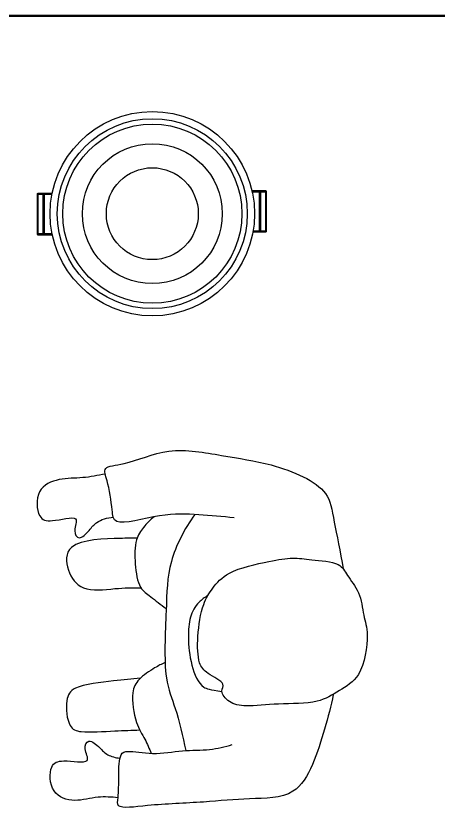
# Model space of a CAD drawing. Header units: millimetres. Extents: x 44692 to 172587, y -26854 to 14445.
# Drawn here: x 149124 to 149736, y -15568 to -14417 of the extents above; entities that cross this region are included whole.
import ezdxf

# ---------------------------------------------------------------- set-up
doc = ezdxf.new("R2010")
doc.units = ezdxf.units.MM
doc.header["$LTSCALE"] = 100
doc.layers.add('Muebles', color=112, linetype='Continuous')
doc.layers.add('Personal', color=171, linetype='Continuous')
doc.layers.add('Paredes', color=7, linetype='Continuous', lineweight=50)

# ---------------------------------------------------------------- blocks, each defined once
blk = doc.blocks.new('pa17-16')
for points, knots in [([(5.62, 2.5537), (5.6188, 2.5427), (5.6154, 2.5253), (5.6223, 2.4901), (5.6346, 2.4293), (5.661, 2.4064), (5.685, 2.3908), (5.7322, 2.3832), (5.7723, 2.3842), (5.7881, 2.3969), (5.8018, 2.4268), (5.8146, 2.4162), (5.8324, 2.4305), (5.8382, 2.4568), (5.8318, 2.5038), (5.8344, 2.5615), (5.8137, 2.5937), (5.7944, 2.6284), (5.7307, 2.6388), (5.7037, 2.6296), (5.6679, 2.626), (5.6442, 2.6055), (5.6228, 2.5961), (5.6214, 2.5667), (5.62, 2.5537)], [0, 0, 0, 0, 0.297584, 0.631064, 1.068635, 1.39533, 1.69617, 2.097861, 2.458938, 2.716293, 3.010442, 3.199165, 3.447293, 3.731671, 4.119196, 4.541864, 4.881702, 5.22714, 5.673063, 5.989311, 6.327668, 6.644571, 6.906626, 7.259736, 7.259736, 7.259736, 7.259736]), ([(5.5575, 2.4391), (5.5549, 2.4218), (5.5525, 2.3852), (5.5491, 2.3329), (5.5712, 2.2599), (5.5431, 2.2589), (5.5029, 2.2526), (5.4793, 2.2435), (5.4785, 2.2813), (5.4499, 2.3438), (5.4658, 2.4235), (5.4776, 2.5033), (5.5116, 2.5798), (5.5552, 2.585), (5.608, 2.5962), (5.6336, 2.6001)], [0, 0, 0, 0, 0.404899, 0.829805, 1.276298, 1.516647, 1.885942, 2.122553, 2.418487, 2.881882, 3.382407, 3.897515, 4.613825, 5.020942, 5.393355, 5.393355, 5.393355, 5.393355]), ([(5.8196, 2.5846), (5.837, 2.5819), (5.8817, 2.5675), (5.9755, 2.5418), (5.972, 2.4609), (5.9791, 2.3926), (5.9812, 2.315), (5.9891, 2.2612), (5.9692, 2.2664), (5.9401, 2.2663), (5.9063, 2.2668), (5.9005, 2.2811), (5.909, 2.3184), (5.9007, 2.3606), (5.9019, 2.4011), (5.8964, 2.4238), (5.8933, 2.4348)], [6.682038, 6.682038, 6.682038, 6.682038, 7.076266, 7.806153, 8.304227, 8.77662, 9.284333, 9.649979, 9.844608, 10.160206, 10.472731, 10.661147, 10.998544, 11.371438, 11.724832, 12.051545, 12.051545, 12.051545, 12.051545]), ([(5.6724, 2.3994), (5.675, 2.3947), (5.6837, 2.383), (5.7041, 2.3718), (5.7348, 2.3697), (5.774, 2.3728), (5.8085, 2.3874), (5.8116, 2.4015), (5.8144, 2.4199)], [0.121052, 0.121052, 0.121052, 0.121052, 0.297289, 0.584433, 0.895396, 1.26174, 1.600834, 1.760925, 1.760925, 1.760925, 1.760925]), ([(5.5522, 2.3809), (5.573, 2.3653), (5.6222, 2.3398), (5.6924, 2.3383), (5.7952, 2.3323), (5.8376, 2.352), (5.881, 2.3613), (5.9019, 2.366)], [0, 0, 0, 0, 0.49262, 0.970296, 1.525877, 1.91054, 2.357805, 2.357805, 2.357805, 2.357805]), ([(5.5552, 2.3206), (5.5597, 2.3147), (5.5706, 2.3043), (5.5892, 2.2916), (5.6248, 2.2913), (5.6613, 2.2967), (5.6731, 2.3154), (5.6858, 2.3299), (5.6912, 2.3378)], [0, 0, 0, 0, 0.262594, 0.520609, 0.853848, 1.185107, 1.43842, 1.738028, 1.738028, 1.738028, 1.738028]), ([(5.7713, 2.3359), (5.7736, 2.3305), (5.7786, 2.3203), (5.7954, 2.2951), (5.8154, 2.2848), (5.8612, 2.2906), (5.8838, 2.3057), (5.8988, 2.3117), (5.9058, 2.3148)], [0, 0, 0, 0, 0.233477, 0.532145, 0.79329, 1.163492, 1.458071, 1.725911, 1.725911, 1.725911, 1.725911]), ([(5.5867, 2.2952), (5.5866, 2.2877), (5.5872, 2.2667), (5.5883, 2.1873), (5.6353, 2.19), (5.6673, 2.2128), (5.6606, 2.2618), (5.6599, 2.2881), (5.6606, 2.3008)], [0.078483, 0.078483, 0.078483, 0.078483, 0.321516, 0.797556, 1.122606, 1.448668, 1.830958, 2.166281, 2.166281, 2.166281, 2.166281]), ([(5.7943, 2.2992), (5.7951, 2.2858), (5.7984, 2.2614), (5.8038, 2.2002), (5.8255, 2.1869), (5.8672, 2.191), (5.8755, 2.2117), (5.8718, 2.2605), (5.8715, 2.286), (5.871, 2.2978)], [0, 0, 0, 0, 0.353805, 0.775896, 1.041599, 1.377968, 1.615337, 2.001902, 2.313716, 2.313716, 2.313716, 2.313716]), ([(5.4915, 2.2484), (5.4936, 2.2374), (5.4981, 2.215), (5.4968, 2.1806), (5.512, 2.1445), (5.5569, 2.147), (5.5634, 2.1681), (5.5498, 2.2128), (5.5753, 2.1995), (5.5912, 2.209), (5.5741, 2.2257), (5.5617, 2.2339), (5.5559, 2.2515), (5.5556, 2.26)], [0, 0, 0, 0, 0.324329, 0.654038, 0.980089, 1.31306, 1.562526, 1.890179, 2.123217, 2.319335, 2.559559, 2.78492, 3.066636, 3.066636, 3.066636, 3.066636]), ([(5.9713, 2.2652), (5.9703, 2.2553), (5.9686, 2.234), (5.9786, 2.2017), (5.9668, 2.1644), (5.9218, 2.1628), (5.9134, 2.1832), (5.9229, 2.229), (5.8988, 2.2135), (5.882, 2.2215), (5.8976, 2.2397), (5.908, 2.248), (5.912, 2.2618), (5.9127, 2.2683)], [0.038839, 0.038839, 0.038839, 0.038839, 0.324329, 0.654038, 0.980089, 1.31306, 1.562526, 1.890179, 2.123217, 2.319335, 2.559559, 2.78492, 2.989829, 2.989829, 2.989829, 2.989829])]:
    blk.add_open_spline(points, degree=3, knots=knots)

msp = doc.modelspace()

# ---------------------------------------------------------------- linework, layer by layer
at = {"layer": 'Muebles'}
for p, q in [((149154.936, -14675.438), (149155.648, -14675.004)), ((149176.524, -14675.004), (149155.648, -14675.004)), ((149486.631, -14671.025), (149466.403, -14671.025)), ((149487.343, -14671.459), (149466.502, -14671.459)), ((149466.723, -14672.447), (149477.389, -14672.447)), ((149477.389, -14729.327), (149477.389, -14672.447)), ((149478.811, -14672.447), (149477.389, -14672.447)), ((149478.811, -14672.447), (149478.811, -14729.327)), ((149478.811, -14672.447), (149485.921, -14672.447)), ((149485.921, -14672.447), (149485.921, -14729.327)), ((149487.343, -14672.447), (149485.921, -14672.447)), ((149487.343, -14671.459), (149486.631, -14671.025)), ((149487.343, -14672.447), (149487.343, -14671.459)), ((149487.343, -14729.327), (149487.343, -14672.447)), ((149176.437, -14675.438), (149154.936, -14675.438)), ((149154.936, -14675.438), (149154.936, -14676.426)), ((149154.936, -14676.426), (149154.936, -14733.306)), ((149154.936, -14676.426), (149156.358, -14676.426)), ((149156.358, -14733.306), (149156.358, -14676.426)), ((149163.468, -14676.426), (149156.358, -14676.426)), ((149163.468, -14733.306), (149163.468, -14676.426)), ((149164.89, -14676.426), (149163.468, -14676.426)), ((149164.89, -14676.426), (149164.89, -14733.306)), ((149176.245, -14676.426), (149164.89, -14676.426)), ((149467.785, -14730.749), (149486.631, -14730.749)), ((149467.863, -14730.315), (149487.343, -14730.315)), ((149468.036, -14729.327), (149478.811, -14729.327)), ((149477.389, -14729.327), (149478.811, -14729.327)), ((149478.811, -14729.327), (149485.921, -14729.327)), ((149485.921, -14729.327), (149487.343, -14729.327)), ((149487.343, -14730.315), (149486.631, -14730.749)), ((149487.343, -14730.315), (149487.343, -14729.327)), ((149154.936, -14733.306), (149154.936, -14734.294)), ((149154.936, -14733.306), (149156.358, -14733.306)), ((149154.936, -14734.294), (149155.648, -14734.728)), ((149154.936, -14734.294), (149176.688, -14734.294)), ((149155.648, -14734.728), (149176.779, -14734.728)), ((149163.468, -14733.306), (149156.358, -14733.306)), ((149163.468, -14733.306), (149164.89, -14733.306)), ((149176.487, -14733.306), (149164.89, -14733.306))]:
    msp.add_line(p, q, dxfattribs=at)
for radius in [148.28, 137.813, 129.948, 101.508, 66.656]:
    msp.add_circle((149321.892, -14704.246), radius, dxfattribs=at)
at = {"layer": 'Paredes'}
msp.add_line((148511.465, -14417.233), (150511.465, -14417.233), dxfattribs=at)

# ---------------------------------------------------------------- block references
at = {"layer": 'Personal', "xscale": 979.1504951166461, "yscale": 979.1504951166461, "zscale": 979.1504951166461, "rotation": 270.2543368405678}
msp.add_blockref('pa17-16', (147028.232, -9714.788), dxfattribs=at)

doc.saveas('drawing.dxf')
